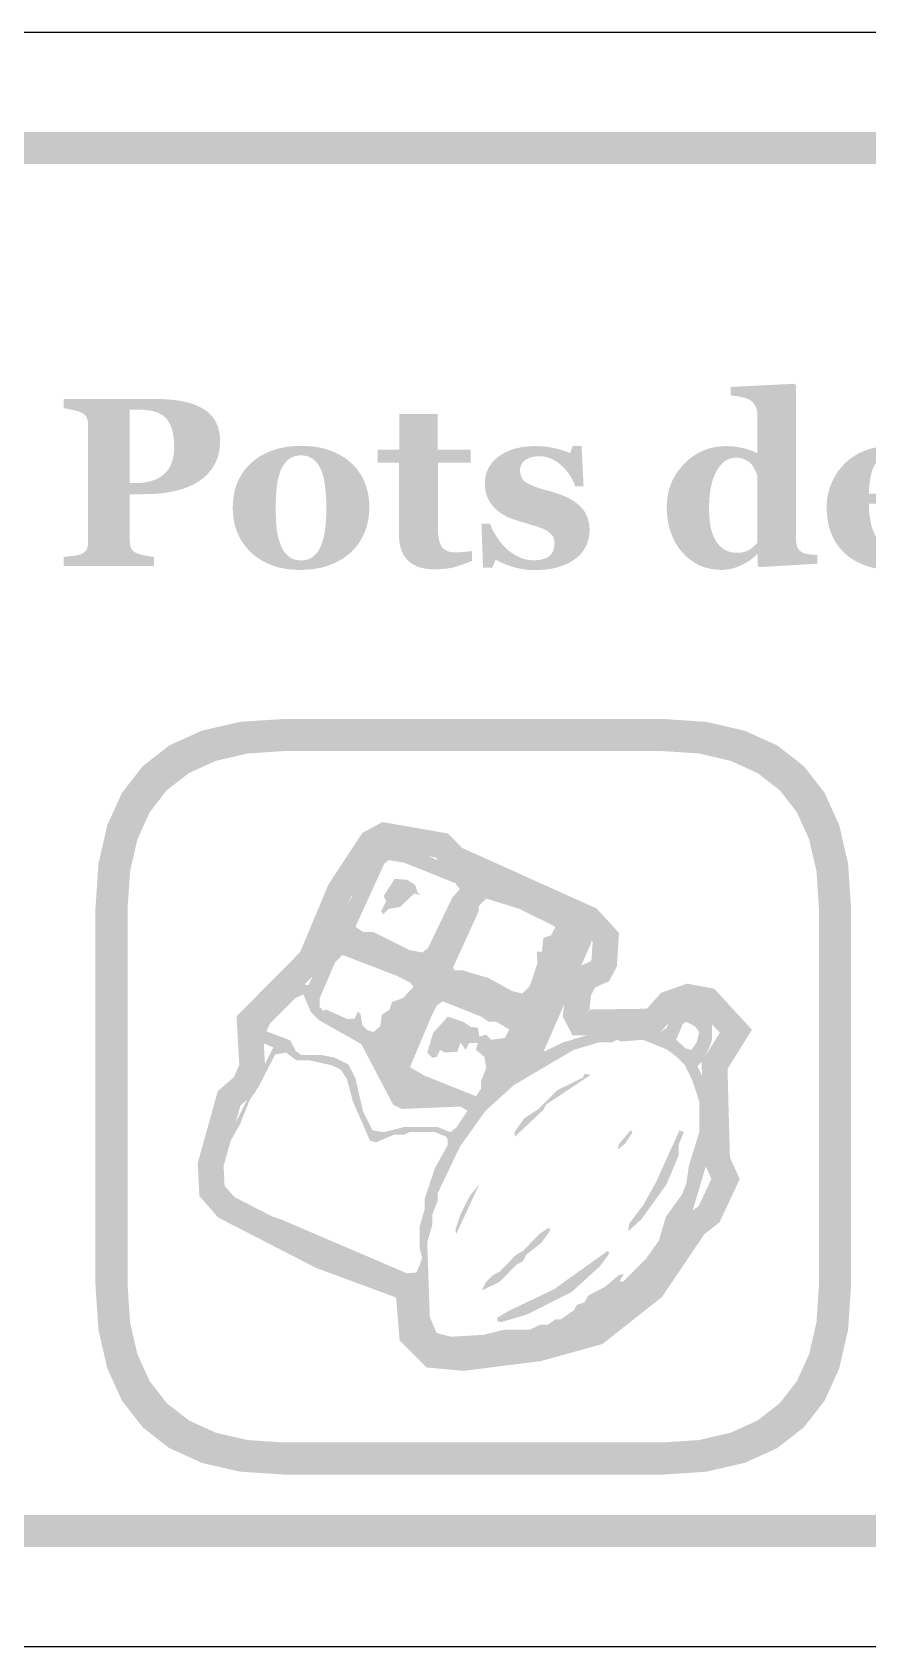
# Model space of a CAD drawing. Header units: millimetres. Extents: x 6 to 297, y 55 to 451.
# Drawn here: x 233.51 to 243.91, y 293.16 to 313.24 of the extents above; entities that cross this region are included whole.
import ezdxf

# ---------------------------------------------------------------- set-up
doc = ezdxf.new("R2010")
doc.units = ezdxf.units.MM
doc.layers.add('CUT', color=1, linetype='Continuous')
doc.layers.add('RASTER', color=7, linetype='Continuous')

msp = doc.modelspace()

# ---------------------------------------------------------------- hatches: boundary and pattern name
at = {"layer": 'RASTER'}
h = msp.add_hatch(color=7, dxfattribs=at)
h.paths.add_polyline_path([(208.2, 309.8), (208.234, 310.316), (208.337, 310.763), (208.509, 311.141), (208.75, 311.45), (209.059, 311.691), (209.438, 311.863), (209.884, 311.966), (210.4, 312), (267.6, 312), (268.116, 311.966), (268.563, 311.863), (268.941, 311.691), (269.25, 311.45), (269.491, 311.141), (269.663, 310.763), (269.766, 310.316), (269.8, 309.8), (269.8, 296.6), (269.766, 296.084), (269.662, 295.638), (269.491, 295.259), (269.25, 294.95), (268.941, 294.709), (268.563, 294.537), (268.116, 294.434), (267.6, 294.4), (210.4, 294.4), (209.884, 294.434), (209.438, 294.537), (209.059, 294.709), (208.75, 294.95), (208.509, 295.259), (208.337, 295.638), (208.234, 296.084), (208.2, 296.6)])
h.paths.add_polyline_path([(208.6, 309.8), (208.6, 296.6), (208.628, 296.178), (208.712, 295.813), (208.853, 295.503), (209.05, 295.25), (209.303, 295.053), (209.613, 294.912), (209.978, 294.828), (210.4, 294.8), (267.6, 294.8), (268.022, 294.828), (268.388, 294.912), (268.697, 295.053), (268.95, 295.25), (269.147, 295.503), (269.287, 295.813), (269.372, 296.178), (269.4, 296.6), (269.4, 309.8), (269.372, 310.222), (269.287, 310.588), (269.147, 310.897), (268.95, 311.15), (268.697, 311.347), (268.388, 311.488), (268.022, 311.572), (267.6, 311.6), (210.4, 311.6), (209.978, 311.572), (209.613, 311.488), (209.303, 311.347), (209.05, 311.15), (208.853, 310.897), (208.712, 310.588), (208.628, 310.222), (208.6, 309.8)], flags=0)
h = msp.add_hatch(color=7, dxfattribs=at)
h.paths.add_polyline_path([(243.282, 306.631), (242.56, 306.588), (242.538, 306.609), (242.538, 306.744), (242.528, 306.746), (242.509, 306.727), (242.489, 306.709), (242.467, 306.691), (242.444, 306.674), (242.419, 306.657), (242.392, 306.641), (242.364, 306.626), (242.334, 306.611), (242.303, 306.597), (242.273, 306.586), (242.242, 306.576), (242.211, 306.568), (242.18, 306.561), (242.149, 306.557), (242.118, 306.554), (242.087, 306.553), (242.015, 306.557), (241.946, 306.567), (241.88, 306.584), (241.817, 306.608), (241.758, 306.639), (241.702, 306.677), (241.649, 306.721), (241.599, 306.773), (241.554, 306.83), (241.515, 306.891), (241.482, 306.956), (241.455, 307.025), (241.434, 307.098), (241.419, 307.175), (241.41, 307.256), (241.407, 307.341), (241.411, 307.417), (241.421, 307.49), (241.438, 307.561), (241.461, 307.628), (241.491, 307.693), (241.528, 307.755), (241.572, 307.815), (241.622, 307.871), (241.677, 307.923), (241.735, 307.968), (241.796, 308.006), (241.859, 308.037), (241.926, 308.062), (241.995, 308.079), (242.067, 308.089), (242.141, 308.093), (242.171, 308.092), (242.201, 308.091), (242.229, 308.089), (242.258, 308.086), (242.286, 308.082), (242.313, 308.077), (242.34, 308.072), (242.367, 308.066), (242.393, 308.059), (242.417, 308.051), (242.44, 308.044), (242.462, 308.036), (242.482, 308.028), (242.501, 308.02), (242.519, 308.011), (242.535, 308.002), (242.535, 308.481), (242.535, 308.494), (242.534, 308.508), (242.532, 308.521), (242.53, 308.533), (242.527, 308.546), (242.523, 308.558), (242.519, 308.571), (242.513, 308.583), (242.508, 308.594), (242.502, 308.605), (242.495, 308.615), (242.488, 308.625), (242.48, 308.634), (242.472, 308.642), (242.464, 308.65), (242.455, 308.657), (242.443, 308.664), (242.431, 308.672), (242.418, 308.678), (242.404, 308.684), (242.389, 308.69), (242.374, 308.695), (242.358, 308.699), (242.341, 308.703), (242.324, 308.706), (242.307, 308.709), (242.29, 308.712), (242.273, 308.715), (242.256, 308.717), (242.239, 308.719), (242.222, 308.721), (242.204, 308.723), (242.204, 308.829), (242.995, 308.868), (243.017, 308.844), (243.017, 306.924), (243.018, 306.91), (243.018, 306.897), (243.02, 306.884), (243.022, 306.872), (243.024, 306.861), (243.028, 306.85), (243.031, 306.84), (243.036, 306.83), (243.041, 306.821), (243.046, 306.812), (243.053, 306.804), (243.06, 306.796), (243.067, 306.789), (243.076, 306.782), (243.085, 306.776), (243.095, 306.77), (243.103, 306.766), (243.112, 306.762), (243.122, 306.759), (243.133, 306.756), (243.145, 306.753), (243.157, 306.751), (243.171, 306.748), (243.185, 306.746), (243.2, 306.745), (243.213, 306.743), (243.227, 306.742), (243.239, 306.741), (243.251, 306.74), (243.262, 306.739), (243.273, 306.738), (243.282, 306.738)])
h.paths.add_polyline_path([(242.535, 306.892), (242.535, 307.719), (242.533, 307.728), (242.53, 307.736), (242.527, 307.745), (242.523, 307.755), (242.519, 307.764), (242.515, 307.774), (242.511, 307.784), (242.507, 307.794), (242.502, 307.804), (242.497, 307.814), (242.491, 307.824), (242.485, 307.834), (242.479, 307.843), (242.472, 307.853), (242.464, 307.862), (242.456, 307.871), (242.449, 307.879), (242.44, 307.886), (242.432, 307.894), (242.422, 307.9), (242.412, 307.907), (242.401, 307.914), (242.39, 307.92), (242.378, 307.926), (242.365, 307.931), (242.353, 307.936), (242.339, 307.94), (242.326, 307.943), (242.312, 307.946), (242.297, 307.948), (242.283, 307.949), (242.267, 307.949), (242.232, 307.947), (242.197, 307.939), (242.165, 307.926), (242.134, 307.908), (242.105, 307.884), (242.077, 307.856), (242.051, 307.822), (242.027, 307.784), (242.005, 307.74), (241.986, 307.692), (241.97, 307.64), (241.957, 307.584), (241.947, 307.523), (241.939, 307.459), (241.935, 307.39), (241.933, 307.316), (241.934, 307.287), (241.934, 307.258), (241.936, 307.231), (241.938, 307.204), (241.94, 307.177), (241.943, 307.152), (241.946, 307.127), (241.95, 307.103), (241.955, 307.08), (241.96, 307.057), (241.966, 307.035), (241.973, 307.013), (241.981, 306.992), (241.99, 306.971), (241.999, 306.951), (242.01, 306.931), (242.021, 306.912), (242.032, 306.894), (242.045, 306.878), (242.058, 306.862), (242.072, 306.847), (242.087, 306.834), (242.102, 306.821), (242.119, 306.809), (242.136, 306.799), (242.154, 306.79), (242.172, 306.783), (242.192, 306.777), (242.213, 306.772), (242.234, 306.768), (242.256, 306.766), (242.279, 306.766), (242.301, 306.766), (242.322, 306.768), (242.342, 306.77), (242.361, 306.774), (242.379, 306.779), (242.396, 306.785), (242.412, 306.792), (242.427, 306.8), (242.442, 306.809), (242.456, 306.819), (242.47, 306.829), (242.483, 306.84), (242.497, 306.852), (242.51, 306.864), (242.523, 306.878), (242.535, 306.892)], flags=0)
h = msp.add_hatch(color=7, dxfattribs=at)
h.paths.add_polyline_path([(235.85, 308.159), (235.849, 308.115), (235.845, 308.074), (235.84, 308.034), (235.832, 307.995), (235.822, 307.958), (235.809, 307.923), (235.794, 307.889), (235.777, 307.856), (235.758, 307.825), (235.738, 307.796), (235.715, 307.768), (235.691, 307.741), (235.665, 307.716), (235.638, 307.693), (235.608, 307.671), (235.577, 307.65), (235.544, 307.63), (235.509, 307.612), (235.473, 307.595), (235.436, 307.58), (235.398, 307.565), (235.359, 307.553), (235.318, 307.542), (235.276, 307.532), (235.233, 307.523), (235.189, 307.516), (235.144, 307.509), (235.097, 307.504), (235.049, 307.5), (234.999, 307.497), (234.948, 307.496), (234.896, 307.495), (234.726, 307.495), (234.726, 306.911), (234.727, 306.898), (234.728, 306.885), (234.729, 306.873), (234.731, 306.861), (234.734, 306.85), (234.737, 306.839), (234.741, 306.829), (234.746, 306.819), (234.752, 306.81), (234.758, 306.801), (234.766, 306.792), (234.775, 306.784), (234.785, 306.776), (234.796, 306.769), (234.808, 306.763), (234.822, 306.757), (234.829, 306.754), (234.838, 306.751), (234.849, 306.748), (234.86, 306.745), (234.872, 306.742), (234.886, 306.738), (234.901, 306.735), (234.917, 306.732), (234.933, 306.729), (234.948, 306.726), (234.963, 306.723), (234.978, 306.721), (234.991, 306.719), (235.004, 306.717), (235.016, 306.715), (235.028, 306.714), (235.028, 306.6), (233.902, 306.6), (233.902, 306.714), (233.913, 306.715), (233.925, 306.717), (233.937, 306.718), (233.951, 306.72), (233.966, 306.721), (233.981, 306.723), (233.997, 306.725), (234.014, 306.727), (234.031, 306.729), (234.047, 306.731), (234.061, 306.733), (234.074, 306.736), (234.086, 306.738), (234.096, 306.741), (234.105, 306.744), (234.113, 306.746), (234.126, 306.753), (234.139, 306.759), (234.15, 306.766), (234.16, 306.772), (234.169, 306.78), (234.176, 306.787), (234.183, 306.795), (234.188, 306.804), (234.192, 306.812), (234.196, 306.822), (234.199, 306.833), (234.202, 306.844), (234.204, 306.856), (234.205, 306.869), (234.206, 306.883), (234.206, 306.897), (234.206, 308.364), (234.206, 308.376), (234.205, 308.388), (234.204, 308.4), (234.202, 308.411), (234.199, 308.422), (234.196, 308.433), (234.193, 308.443), (234.189, 308.452), (234.184, 308.461), (234.177, 308.47), (234.17, 308.479), (234.161, 308.487), (234.151, 308.494), (234.139, 308.501), (234.127, 308.508), (234.113, 308.515), (234.102, 308.519), (234.09, 308.523), (234.078, 308.527), (234.065, 308.531), (234.051, 308.535), (234.036, 308.539), (234.02, 308.543), (234.003, 308.546), (233.987, 308.549), (233.972, 308.552), (233.957, 308.555), (233.944, 308.558), (233.932, 308.56), (233.921, 308.562), (233.911, 308.563), (233.902, 308.564), (233.902, 308.679), (235.049, 308.679), (235.146, 308.677), (235.237, 308.671), (235.322, 308.661), (235.401, 308.647), (235.473, 308.629), (235.538, 308.607), (235.598, 308.58), (235.651, 308.55), (235.697, 308.516), (235.738, 308.478), (235.772, 308.435), (235.8, 308.388), (235.822, 308.337), (235.837, 308.282), (235.847, 308.222), (235.85, 308.159)])
h.paths.add_polyline_path([(235.279, 308.084), (235.277, 308.141), (235.273, 308.194), (235.265, 308.243), (235.255, 308.288), (235.242, 308.33), (235.225, 308.367), (235.206, 308.402), (235.184, 308.432), (235.158, 308.458), (235.128, 308.481), (235.093, 308.501), (235.053, 308.517), (235.008, 308.529), (234.96, 308.538), (234.906, 308.544), (234.848, 308.545), (234.726, 308.545), (234.726, 307.633), (234.788, 307.633), (234.846, 307.634), (234.901, 307.64), (234.952, 307.648), (234.999, 307.66), (235.043, 307.676), (235.084, 307.695), (235.12, 307.717), (235.153, 307.743), (235.183, 307.773), (235.208, 307.806), (235.23, 307.843), (235.247, 307.884), (235.261, 307.928), (235.271, 307.976), (235.277, 308.028), (235.279, 308.084)], flags=0)
for points in [[(238.986, 306.667), (238.962, 306.657), (238.938, 306.647), (238.914, 306.638), (238.889, 306.628), (238.864, 306.619), (238.838, 306.61), (238.812, 306.602), (238.785, 306.593), (238.758, 306.586), (238.729, 306.579), (238.699, 306.573), (238.667, 306.569), (238.633, 306.565), (238.599, 306.563), (238.562, 306.561), (238.525, 306.56), (238.469, 306.562), (238.418, 306.567), (238.37, 306.576), (238.326, 306.588), (238.285, 306.604), (238.248, 306.623), (238.215, 306.646), (238.186, 306.672), (238.16, 306.701), (238.137, 306.733), (238.118, 306.769), (238.103, 306.807), (238.091, 306.848), (238.082, 306.892), (238.077, 306.94), (238.075, 306.99), (238.075, 307.889), (237.811, 307.889), (237.811, 308.047), (238.081, 308.047), (238.081, 308.491), (238.557, 308.491), (238.557, 308.047), (238.967, 308.047), (238.967, 307.889), (238.56, 307.889), (238.56, 307.086), (238.561, 307.045), (238.563, 307.007), (238.567, 306.972), (238.572, 306.94), (238.578, 306.911), (238.587, 306.885), (238.596, 306.863), (238.607, 306.843), (238.621, 306.826), (238.636, 306.812), (238.654, 306.799), (238.674, 306.789), (238.696, 306.781), (238.721, 306.776), (238.748, 306.773), (238.778, 306.771), (238.788, 306.771), (238.8, 306.772), (238.812, 306.772), (238.825, 306.773), (238.84, 306.774), (238.855, 306.775), (238.871, 306.776), (238.888, 306.777), (238.905, 306.779), (238.92, 306.78), (238.935, 306.782), (238.948, 306.783), (238.959, 306.785), (238.97, 306.787), (238.978, 306.789), (238.986, 306.79)], [(239.767, 306.55), (239.731, 306.551), (239.696, 306.553), (239.661, 306.556), (239.626, 306.561), (239.592, 306.567), (239.557, 306.574), (239.523, 306.582), (239.489, 306.592), (239.456, 306.602), (239.425, 306.613), (239.396, 306.624), (239.369, 306.635), (239.344, 306.646), (239.32, 306.657), (239.299, 306.669), (239.279, 306.681), (239.235, 306.581), (239.121, 306.581), (239.102, 307.127), (239.209, 307.127), (239.215, 307.111), (239.222, 307.093), (239.229, 307.076), (239.238, 307.057), (239.248, 307.038), (239.258, 307.019), (239.27, 306.999), (239.282, 306.979), (239.295, 306.958), (239.309, 306.938), (239.322, 306.919), (239.337, 306.9), (239.352, 306.882), (239.367, 306.864), (239.383, 306.847), (239.399, 306.83), (239.417, 306.814), (239.435, 306.798), (239.454, 306.783), (239.473, 306.769), (239.493, 306.756), (239.514, 306.743), (239.535, 306.73), (239.557, 306.719), (239.579, 306.708), (239.602, 306.699), (239.625, 306.691), (239.648, 306.685), (239.672, 306.68), (239.697, 306.676), (239.721, 306.674), (239.746, 306.673), (239.779, 306.674), (239.809, 306.676), (239.837, 306.681), (239.863, 306.686), (239.886, 306.694), (239.908, 306.702), (239.927, 306.713), (239.945, 306.725), (239.96, 306.739), (239.973, 306.755), (239.985, 306.772), (239.994, 306.791), (240.001, 306.812), (240.006, 306.835), (240.009, 306.859), (240.01, 306.886), (240.01, 306.9), (240.008, 306.914), (240.006, 306.927), (240.003, 306.939), (239.999, 306.951), (239.994, 306.962), (239.988, 306.972), (239.981, 306.982), (239.973, 306.992), (239.965, 307.001), (239.956, 307.009), (239.946, 307.018), (239.936, 307.026), (239.924, 307.034), (239.913, 307.041), (239.9, 307.048), (239.886, 307.055), (239.871, 307.062), (239.856, 307.069), (239.84, 307.075), (239.824, 307.081), (239.808, 307.087), (239.792, 307.093), (239.775, 307.098), (239.757, 307.103), (239.739, 307.109), (239.719, 307.115), (239.699, 307.121), (239.677, 307.127), (239.655, 307.134), (239.632, 307.141), (239.607, 307.148), (239.583, 307.155), (239.559, 307.163), (239.536, 307.17), (239.515, 307.177), (239.494, 307.185), (239.474, 307.192), (239.455, 307.2), (239.437, 307.207), (239.419, 307.215), (239.401, 307.224), (239.383, 307.235), (239.364, 307.246), (239.346, 307.258), (239.327, 307.272), (239.308, 307.286), (239.289, 307.302), (239.273, 307.316), (239.258, 307.332), (239.244, 307.348), (239.23, 307.365), (239.217, 307.382), (239.205, 307.401), (239.194, 307.42), (239.184, 307.439), (239.175, 307.46), (239.167, 307.482), (239.16, 307.504), (239.154, 307.528), (239.15, 307.552), (239.147, 307.578), (239.145, 307.604), (239.144, 307.631), (239.147, 307.682), (239.155, 307.73), (239.169, 307.775), (239.188, 307.818), (239.212, 307.859), (239.242, 307.897), (239.277, 307.932), (239.318, 307.965), (239.363, 307.995), (239.411, 308.021), (239.463, 308.043), (239.518, 308.061), (239.577, 308.075), (239.639, 308.085), (239.704, 308.091), (239.773, 308.093), (239.806, 308.092), (239.838, 308.091), (239.87, 308.089), (239.901, 308.086), (239.931, 308.082), (239.961, 308.077), (239.99, 308.072), (240.018, 308.066), (240.046, 308.059), (240.072, 308.052), (240.097, 308.045), (240.121, 308.037), (240.144, 308.03), (240.166, 308.022), (240.187, 308.014), (240.206, 308.006), (240.237, 308.093), (240.348, 308.093), (240.372, 307.593), (240.268, 307.593), (240.254, 307.631), (240.238, 307.667), (240.219, 307.702), (240.198, 307.735), (240.175, 307.767), (240.15, 307.798), (240.122, 307.828), (240.092, 307.856), (240.061, 307.882), (240.029, 307.904), (239.996, 307.923), (239.963, 307.939), (239.929, 307.951), (239.895, 307.96), (239.86, 307.965), (239.824, 307.967), (239.797, 307.966), (239.771, 307.964), (239.746, 307.96), (239.723, 307.955), (239.702, 307.948), (239.682, 307.94), (239.664, 307.931), (239.647, 307.92), (239.632, 307.908), (239.619, 307.894), (239.607, 307.88), (239.598, 307.864), (239.591, 307.847), (239.586, 307.829), (239.583, 307.81), (239.582, 307.789), (239.584, 307.763), (239.588, 307.738), (239.596, 307.715), (239.606, 307.694), (239.619, 307.674), (239.635, 307.657), (239.655, 307.642), (239.677, 307.628), (239.702, 307.616), (239.729, 307.604), (239.758, 307.592), (239.79, 307.58), (239.824, 307.568), (239.861, 307.557), (239.9, 307.546), (239.941, 307.535), (240.005, 307.517), (240.063, 307.498), (240.118, 307.477), (240.168, 307.455), (240.214, 307.431), (240.255, 307.406), (240.292, 307.379), (240.325, 307.351), (240.353, 307.321), (240.378, 307.289), (240.399, 307.254), (240.416, 307.218), (240.429, 307.18), (240.439, 307.14), (240.445, 307.098), (240.447, 307.054), (240.444, 306.996), (240.435, 306.941), (240.42, 306.889), (240.399, 306.841), (240.373, 306.796), (240.341, 306.755), (240.302, 306.717), (240.258, 306.682), (240.209, 306.651), (240.157, 306.624), (240.101, 306.602), (240.041, 306.583), (239.978, 306.569), (239.911, 306.558), (239.841, 306.552), (239.767, 306.55)]]:
    msp.add_hatch(color=7, dxfattribs=at).paths.add_polyline_path(points)
h = msp.add_hatch(color=7, dxfattribs=at)
h.paths.add_polyline_path([(237.485, 307.88), (237.511, 307.854), (237.536, 307.827), (237.559, 307.799), (237.58, 307.769), (237.6, 307.738), (237.618, 307.706), (237.635, 307.673), (237.65, 307.639), (237.664, 307.603), (237.675, 307.567), (237.685, 307.53), (237.693, 307.492), (237.699, 307.454), (237.704, 307.414), (237.706, 307.375), (237.707, 307.334), (237.706, 307.294), (237.704, 307.254), (237.699, 307.215), (237.693, 307.176), (237.685, 307.138), (237.676, 307.1), (237.664, 307.063), (237.651, 307.027), (237.636, 306.992), (237.619, 306.957), (237.601, 306.925), (237.581, 306.893), (237.56, 306.863), (237.537, 306.834), (237.512, 306.806), (237.486, 306.78), (237.456, 306.754), (237.425, 306.728), (237.393, 306.705), (237.359, 306.683), (237.324, 306.663), (237.287, 306.644), (237.249, 306.627), (237.21, 306.612), (237.169, 306.598), (237.127, 306.586), (237.083, 306.576), (237.038, 306.568), (236.991, 306.561), (236.943, 306.557), (236.894, 306.554), (236.843, 306.553), (236.799, 306.554), (236.755, 306.556), (236.713, 306.56), (236.671, 306.566), (236.631, 306.573), (236.591, 306.582), (236.552, 306.592), (236.514, 306.604), (236.477, 306.618), (236.441, 306.633), (236.406, 306.65), (236.373, 306.668), (236.34, 306.689), (236.308, 306.71), (236.278, 306.733), (236.248, 306.758), (236.221, 306.783), (236.196, 306.81), (236.171, 306.838), (236.149, 306.868), (236.127, 306.899), (236.108, 306.931), (236.089, 306.965), (236.073, 307.001), (236.057, 307.037), (236.044, 307.075), (236.033, 307.114), (236.024, 307.154), (236.017, 307.194), (236.012, 307.236), (236.009, 307.279), (236.008, 307.324), (236.009, 307.367), (236.012, 307.409), (236.016, 307.45), (236.022, 307.49), (236.03, 307.528), (236.04, 307.565), (236.051, 307.602), (236.064, 307.636), (236.079, 307.67), (236.096, 307.703), (236.115, 307.735), (236.135, 307.766), (236.157, 307.796), (236.181, 307.825), (236.206, 307.853), (236.234, 307.88), (236.262, 307.905), (236.291, 307.929), (236.322, 307.951), (236.355, 307.971), (236.389, 307.99), (236.425, 308.008), (236.462, 308.024), (236.501, 308.039), (236.541, 308.052), (236.583, 308.064), (236.625, 308.074), (236.669, 308.082), (236.714, 308.088), (236.76, 308.092), (236.808, 308.095), (236.856, 308.096), (236.907, 308.095), (236.956, 308.092), (237.003, 308.088), (237.049, 308.082), (237.093, 308.074), (237.136, 308.064), (237.178, 308.052), (237.217, 308.039), (237.256, 308.024), (237.292, 308.008), (237.328, 307.99), (237.362, 307.971), (237.395, 307.951), (237.426, 307.929), (237.456, 307.905), (237.485, 307.88)])
h.paths.add_polyline_path([(237.11, 306.865), (237.117, 306.886), (237.125, 306.908), (237.131, 306.932), (237.138, 306.956), (237.143, 306.981), (237.148, 307.008), (237.153, 307.036), (237.157, 307.064), (237.161, 307.094), (237.164, 307.125), (237.167, 307.158), (237.169, 307.191), (237.17, 307.226), (237.172, 307.262), (237.172, 307.299), (237.173, 307.337), (237.172, 307.363), (237.172, 307.39), (237.171, 307.418), (237.169, 307.447), (237.167, 307.476), (237.164, 307.507), (237.161, 307.539), (237.158, 307.571), (237.154, 307.603), (237.15, 307.634), (237.145, 307.662), (237.14, 307.689), (237.134, 307.714), (237.128, 307.738), (237.121, 307.759), (237.114, 307.779), (237.105, 307.802), (237.095, 307.823), (237.084, 307.843), (237.072, 307.862), (237.059, 307.879), (237.046, 307.895), (237.032, 307.91), (237.017, 307.924), (237.001, 307.937), (236.983, 307.947), (236.965, 307.956), (236.946, 307.964), (236.926, 307.97), (236.905, 307.974), (236.882, 307.976), (236.859, 307.977), (236.834, 307.976), (236.81, 307.973), (236.787, 307.969), (236.766, 307.963), (236.745, 307.955), (236.727, 307.945), (236.709, 307.933), (236.693, 307.92), (236.678, 307.905), (236.664, 307.889), (236.65, 307.872), (236.638, 307.854), (236.626, 307.835), (236.616, 307.815), (236.606, 307.794), (236.597, 307.772), (236.59, 307.751), (236.583, 307.728), (236.577, 307.705), (236.571, 307.681), (236.566, 307.656), (236.561, 307.631), (236.558, 307.604), (236.554, 307.576), (236.552, 307.548), (236.549, 307.52), (236.547, 307.491), (236.546, 307.462), (236.544, 307.433), (236.543, 307.403), (236.543, 307.373), (236.543, 307.343), (236.543, 307.304), (236.543, 307.266), (236.544, 307.231), (236.545, 307.197), (236.547, 307.165), (236.548, 307.134), (236.551, 307.105), (236.553, 307.078), (236.556, 307.052), (236.56, 307.026), (236.565, 307), (236.571, 306.973), (236.577, 306.947), (236.585, 306.921), (236.593, 306.894), (236.603, 306.868), (236.612, 306.846), (236.621, 306.825), (236.632, 306.805), (236.644, 306.787), (236.656, 306.769), (236.67, 306.753), (236.684, 306.738), (236.699, 306.725), (236.716, 306.712), (236.733, 306.701), (236.751, 306.692), (236.771, 306.685), (236.791, 306.679), (236.813, 306.675), (236.835, 306.673), (236.859, 306.672), (236.881, 306.673), (236.902, 306.675), (236.922, 306.679), (236.941, 306.684), (236.959, 306.691), (236.977, 306.699), (236.994, 306.709), (237.01, 306.721), (237.025, 306.734), (237.04, 306.748), (237.054, 306.764), (237.066, 306.781), (237.078, 306.8), (237.09, 306.82), (237.1, 306.842), (237.11, 306.865)], flags=0)
h = msp.add_hatch(color=7, dxfattribs=at)
h.paths.add_polyline_path([(244.952, 306.95), (244.939, 306.929), (244.925, 306.909), (244.911, 306.889), (244.896, 306.869), (244.88, 306.849), (244.864, 306.83), (244.846, 306.811), (244.829, 306.793), (244.81, 306.774), (244.791, 306.757), (244.771, 306.74), (244.751, 306.724), (244.73, 306.708), (244.709, 306.694), (244.687, 306.679), (244.664, 306.666), (244.639, 306.652), (244.615, 306.64), (244.59, 306.628), (244.565, 306.617), (244.54, 306.607), (244.515, 306.598), (244.49, 306.589), (244.465, 306.582), (244.44, 306.575), (244.413, 306.569), (244.386, 306.564), (244.357, 306.56), (244.328, 306.557), (244.298, 306.555), (244.267, 306.554), (244.235, 306.553), (244.181, 306.554), (244.13, 306.557), (244.08, 306.562), (244.033, 306.569), (243.987, 306.577), (243.943, 306.588), (243.901, 306.6), (243.86, 306.615), (243.822, 306.631), (243.785, 306.648), (243.75, 306.667), (243.717, 306.687), (243.685, 306.708), (243.655, 306.731), (243.627, 306.755), (243.6, 306.78), (243.576, 306.807), (243.552, 306.835), (243.531, 306.863), (243.511, 306.894), (243.492, 306.925), (243.476, 306.957), (243.461, 306.991), (243.447, 307.026), (243.435, 307.061), (243.425, 307.098), (243.416, 307.135), (243.409, 307.173), (243.404, 307.212), (243.4, 307.251), (243.398, 307.291), (243.397, 307.332), (243.398, 307.37), (243.4, 307.406), (243.404, 307.443), (243.41, 307.479), (243.418, 307.514), (243.428, 307.55), (243.439, 307.584), (243.452, 307.619), (243.466, 307.653), (243.482, 307.685), (243.499, 307.717), (243.518, 307.748), (243.538, 307.778), (243.56, 307.807), (243.583, 307.835), (243.608, 307.863), (243.633, 307.888), (243.661, 307.912), (243.69, 307.935), (243.72, 307.957), (243.752, 307.977), (243.786, 307.996), (243.822, 308.014), (243.859, 308.031), (243.897, 308.046), (243.937, 308.059), (243.978, 308.07), (244.019, 308.079), (244.062, 308.087), (244.106, 308.092), (244.152, 308.095), (244.198, 308.096), (244.248, 308.095), (244.296, 308.092), (244.342, 308.089), (244.385, 308.083), (244.426, 308.076), (244.464, 308.068), (244.501, 308.057), (244.535, 308.046), (244.567, 308.033), (244.598, 308.019), (244.627, 308.003), (244.655, 307.986), (244.682, 307.969), (244.707, 307.95), (244.731, 307.929), (244.753, 307.908), (244.773, 307.887), (244.792, 307.864), (244.809, 307.841), (244.825, 307.817), (244.84, 307.792), (244.853, 307.766), (244.865, 307.739), (244.875, 307.711), (244.884, 307.683), (244.891, 307.654), (244.898, 307.624), (244.903, 307.595), (244.907, 307.565), (244.91, 307.535), (244.912, 307.504), (244.913, 307.473), (244.913, 307.378), (243.923, 307.378), (243.924, 307.305), (243.93, 307.237), (243.939, 307.173), (243.952, 307.113), (243.968, 307.059), (243.988, 307.008), (244.011, 306.962), (244.038, 306.921), (244.069, 306.884), (244.105, 306.852), (244.144, 306.825), (244.188, 306.803), (244.236, 306.786), (244.289, 306.774), (244.345, 306.767), (244.406, 306.764), (244.44, 306.765), (244.473, 306.769), (244.505, 306.775), (244.537, 306.783), (244.567, 306.794), (244.597, 306.806), (244.626, 306.822), (244.654, 306.84), (244.681, 306.859), (244.706, 306.88), (244.731, 306.902), (244.755, 306.925), (244.778, 306.95), (244.8, 306.975), (244.821, 307.002), (244.841, 307.031)])
h.paths.add_polyline_path([(244.393, 307.507), (244.393, 307.529), (244.392, 307.551), (244.392, 307.573), (244.391, 307.596), (244.389, 307.618), (244.388, 307.641), (244.386, 307.664), (244.384, 307.687), (244.382, 307.709), (244.379, 307.731), (244.376, 307.751), (244.372, 307.771), (244.368, 307.789), (244.363, 307.806), (244.359, 307.823), (244.353, 307.838), (244.347, 307.854), (244.34, 307.87), (244.332, 307.885), (244.324, 307.898), (244.315, 307.911), (244.306, 307.922), (244.296, 307.932), (244.285, 307.942), (244.274, 307.95), (244.262, 307.957), (244.25, 307.963), (244.236, 307.968), (244.222, 307.972), (244.208, 307.975), (244.192, 307.976), (244.176, 307.977), (244.149, 307.975), (244.122, 307.97), (244.098, 307.961), (244.075, 307.948), (244.053, 307.932), (244.032, 307.913), (244.013, 307.889), (243.996, 307.863), (243.98, 307.832), (243.966, 307.797), (243.954, 307.758), (243.944, 307.715), (243.936, 307.668), (243.929, 307.616), (243.925, 307.561), (243.923, 307.501)], flags=0)
h = msp.add_hatch(color=7, dxfattribs=at)
h.paths.add_polyline_path([(234.3, 302.35), (234.337, 302.901), (234.447, 303.378), (234.63, 303.782), (234.888, 304.112), (235.218, 304.37), (235.622, 304.553), (236.099, 304.663), (236.65, 304.7), (241.35, 304.7), (241.901, 304.663), (242.378, 304.553), (242.782, 304.37), (243.112, 304.113), (243.37, 303.782), (243.553, 303.378), (243.663, 302.901), (243.7, 302.35), (243.7, 297.65), (243.663, 297.099), (243.553, 296.622), (243.37, 296.218), (243.112, 295.887), (242.782, 295.63), (242.378, 295.447), (241.901, 295.337), (241.35, 295.3), (236.65, 295.3), (236.099, 295.337), (235.622, 295.447), (235.218, 295.63), (234.888, 295.888), (234.63, 296.218), (234.447, 296.622), (234.337, 297.099), (234.3, 297.65)])
h.paths.add_polyline_path([(234.7, 302.35), (234.7, 297.65), (234.73, 297.193), (234.822, 296.797), (234.974, 296.462), (235.188, 296.188), (235.462, 295.974), (235.797, 295.822), (236.193, 295.73), (236.65, 295.7), (241.35, 295.7), (241.807, 295.73), (242.203, 295.822), (242.538, 295.974), (242.813, 296.188), (243.026, 296.462), (243.178, 296.797), (243.27, 297.193), (243.3, 297.65), (243.3, 302.35), (243.27, 302.807), (243.178, 303.203), (243.026, 303.538), (242.813, 303.813), (242.538, 304.026), (242.203, 304.178), (241.807, 304.27), (241.35, 304.3), (236.65, 304.3), (236.193, 304.27), (235.797, 304.178), (235.462, 304.026), (235.187, 303.813), (234.974, 303.538), (234.822, 303.203), (234.73, 302.807), (234.7, 302.35)], flags=0)
h = msp.add_hatch(color=7, dxfattribs=at)
h.paths.add_polyline_path([(237.87, 303.417), (238.688, 303.274), (238.86, 303.096), (240.534, 302.342), (240.813, 302.038), (240.787, 301.623), (240.692, 301.439), (240.515, 301.358), (240.466, 301.267), (240.443, 301.059), (240.43, 301.085), (241.16, 301.095), (241.335, 301.293), (241.66, 301.407), (241.998, 301.345), (242.467, 300.833), (242.163, 300.346), (242.193, 299.246), (242.315, 298.975), (242.064, 298.44), (241.875, 298.291), (241.348, 297.51), (240.608, 296.925), (239.841, 296.712), (238.877, 296.591), (238.422, 296.633), (238.084, 296.97), (238.041, 297.489), (238.029, 297.507), (237.044, 297.872), (235.828, 298.497), (235.592, 298.766), (235.572, 299.176), (235.822, 300.071), (236.02, 300.242), (236.089, 300.395), (236.055, 301.001), (236.846, 301.799), (237.197, 302.639), (237.62, 303.282)])
h.paths.add_polyline_path([(237.924, 303.083), (237.843, 303.039), (237.481, 302.488), (237.117, 301.618), (236.382, 300.877), (236.412, 300.335), (236.283, 300.046), (236.104, 299.892), (235.894, 299.14), (235.906, 298.893), (236.028, 298.753), (237.174, 298.165), (238.238, 297.771), (238.353, 297.597), (238.394, 297.114), (238.567, 296.941), (238.871, 296.912), (239.778, 297.027), (240.46, 297.216), (241.111, 297.73), (241.638, 298.512), (241.806, 298.644), (241.963, 298.978), (241.875, 299.173), (241.841, 300.434), (242.067, 300.796), (241.834, 301.05), (241.686, 301.077), (241.52, 301.019), (241.306, 300.777), (240.236, 300.762), (240.114, 300.998), (240.155, 301.364), (240.284, 301.605), (240.459, 301.684), (240.472, 301.71), (240.485, 301.922), (240.342, 302.077), (238.672, 302.829), (238.53, 302.977), (237.924, 303.083)], flags=0)
h = msp.add_hatch(color=7, dxfattribs=at)
h.paths.add_polyline_path([(237.894, 303.157), (238.012, 303.167), (238.332, 303.039), (240.055, 302.305), (240.384, 302.123), (240.47, 301.922), (239.873, 300.559), (240.119, 300.677), (240.661, 300.837), (241.076, 300.869), (241.332, 300.805), (241.405, 300.859), (241.482, 301.038), (241.555, 301.092), (241.747, 301.092), (241.916, 301.006), (241.97, 300.901), (241.97, 300.709), (241.938, 300.614), (241.852, 300.444), (241.788, 300.381), (241.938, 300.071), (241.97, 299.911), (241.97, 299.56), (241.938, 299.496), (241.906, 299.177), (241.715, 298.539), (241.565, 298.242), (241.246, 297.795), (240.894, 297.444), (240.607, 297.253), (240.247, 297.071), (239.927, 296.975), (239.608, 296.943), (239.544, 296.911), (239.353, 296.911), (239.034, 296.847), (238.587, 296.847), (238.418, 296.933), (238.3, 297.135), (238.3, 297.645), (238.277, 297.687), (237.374, 298.06), (236.458, 298.485), (236.512, 298.507), (236.608, 298.475), (238.172, 297.805), (238.29, 297.814), (238.332, 297.901), (238.363, 297.996), (238.332, 298.124), (238.332, 298.379), (238.395, 298.603), (238.395, 298.73), (238.523, 299.113), (238.683, 299.401), (238.683, 299.464), (238.66, 299.506), (238.523, 299.56), (238.204, 299.56), (238.14, 299.528), (238.012, 299.528), (237.789, 299.433), (237.715, 299.455), (237.502, 299.943), (237.428, 300.221), (237.352, 300.336), (237.246, 300.39), (236.959, 300.454), (236.799, 300.454), (236.672, 300.55), (236.535, 300.527), (236.33, 300.125), (236.215, 299.953), (236.097, 299.656), (235.97, 299.433), (235.906, 299.273), (235.906, 299.177), (235.842, 299.05), (235.842, 298.954), (235.896, 298.848), (235.992, 298.753), (236.439, 298.517), (236.321, 298.539), (235.96, 298.721), (235.864, 298.817), (235.81, 298.922), (235.81, 299.113), (235.906, 299.401), (236.512, 300.614), (236.311, 300.7), (236.289, 300.869), (236.426, 301.051), (236.49, 301.083), (236.694, 301.293), (236.873, 301.402), (236.949, 301.389), (237.747, 303.017), (237.811, 303.113)])
h.paths.add_polyline_path([(237.948, 302.944), (237.894, 302.902), (237.534, 302.114), (237.629, 302.05), (237.757, 302.05), (238.204, 301.826), (238.363, 301.794), (238.437, 301.849), (238.737, 302.474), (238.833, 302.583), (238.778, 302.656), (238.14, 302.912)], flags=0)
h.paths.add_polyline_path([(238.022, 302.711), (238.181, 302.698), (238.277, 302.634), (238.309, 302.538), (238.354, 302.506), (238.268, 302.529), (238.086, 302.359), (237.948, 302.337), (237.885, 302.273), (237.853, 302.305), (237.917, 302.433), (237.885, 302.497)], flags=0)
h.paths.add_polyline_path([(239.161, 302.465), (239.066, 302.369), (239.066, 302.305), (238.746, 301.603), (238.778, 301.571), (238.874, 301.571), (239.193, 301.475), (239.481, 301.316), (239.608, 301.284), (239.704, 301.38), (239.8, 301.667), (239.79, 301.804), (239.854, 301.804), (239.873, 301.976), (239.969, 302.008), (240.023, 302.114), (239.576, 302.337)], flags=0)
h.paths.add_polyline_path([(237.374, 301.763), (237.278, 301.667), (237.087, 301.22), (237.087, 301.124), (237.128, 301.07), (237.173, 301.083), (237.438, 300.965), (237.524, 300.974), (237.565, 301.06), (237.597, 301.028), (237.62, 300.891), (237.684, 300.827), (237.757, 300.805), (237.843, 300.878), (237.862, 301.019), (237.958, 301.083), (237.99, 301.178), (238.13, 301.23), (238.258, 301.37), (238.213, 301.421), (238.044, 301.507)], flags=0)
h.paths.add_polyline_path([(236.886, 301.274), (236.79, 301.23), (236.471, 300.91), (236.426, 300.815), (236.726, 300.7), (236.79, 300.572), (236.863, 300.518), (237.119, 300.518), (237.278, 300.486), (237.447, 300.4), (237.534, 300.231), (237.629, 299.816), (237.747, 299.583), (237.885, 299.56), (238.14, 299.624), (238.555, 299.624), (238.715, 299.56), (238.788, 299.615), (238.928, 299.825), (238.842, 299.879), (238.108, 299.848), (238.003, 299.902), (237.607, 300.655), (237.077, 300.955), (236.981, 301.051)], flags=0)
h.paths.add_polyline_path([(238.619, 301.188), (238.545, 301.134), (238.491, 301.028), (238.213, 300.368), (238.395, 300.262), (239.034, 300.007), (239.098, 300.103), (239.098, 300.199), (239.161, 300.358), (239.139, 300.495), (239.034, 300.582), (239.056, 300.668), (238.948, 300.668), (238.906, 300.582), (238.842, 300.677), (238.801, 300.559), (238.651, 300.55), (238.587, 300.582), (238.545, 300.495), (238.491, 300.486), (238.427, 300.55), (238.501, 300.795), (238.683, 300.997), (238.874, 300.933), (238.97, 300.869), (239.056, 300.859), (239.075, 300.751), (239.161, 300.773), (239.225, 300.709), (239.394, 300.732), (239.449, 300.837), (239.289, 300.933), (239.193, 300.933), (239.098, 300.997)], flags=0)
h.paths.add_polyline_path([(241.651, 300.933), (241.609, 300.91), (241.523, 300.709), (241.641, 300.604), (241.715, 300.582), (241.779, 300.677), (241.811, 300.805), (241.756, 300.878)], flags=0)
h.paths.add_polyline_path([(240.789, 300.709), (240.725, 300.677), (240.566, 300.677), (240.247, 300.582), (239.503, 300.144), (239.152, 299.825), (238.833, 299.378), (238.555, 298.794), (238.555, 298.698), (238.491, 298.539), (238.491, 298.411), (238.427, 298.188), (238.459, 297.262), (238.545, 297.061), (238.724, 297.016), (239.129, 297.039), (239.385, 297.103), (239.704, 297.103), (239.832, 297.166), (239.927, 297.166), (240.023, 297.23), (240.087, 297.23), (240.256, 297.348), (240.288, 297.412), (240.384, 297.444), (240.428, 297.527), (240.639, 297.636), (240.811, 297.782), (240.875, 297.795), (240.821, 297.709), (240.863, 297.699), (241.15, 297.987), (241.309, 298.21), (241.396, 298.507), (241.597, 298.785), (241.651, 298.922), (241.683, 299.145), (241.811, 299.56), (241.811, 299.943), (241.724, 300.208), (241.629, 300.4), (241.533, 300.495), (241.405, 300.591), (241.108, 300.709), (240.843, 300.687)], flags=0)
h.paths.add_polyline_path([(240.384, 300.285), (240.46, 300.272), (239.905, 299.902), (239.873, 299.838), (239.522, 299.506), (239.512, 299.56), (239.631, 299.729), (239.822, 299.857), (240.045, 300.081), (240.365, 300.24)], flags=0)
h.paths.add_polyline_path([(240.958, 299.583), (240.981, 299.56), (240.894, 299.423), (240.799, 299.346), (240.811, 299.41)], flags=0)
h.paths.add_polyline_path([(241.565, 299.583), (241.619, 299.56), (241.555, 299.401), (241.555, 299.273), (241.405, 298.912), (241.099, 298.485), (240.926, 298.325), (240.939, 298.421), (241.118, 298.657), (241.277, 298.944)], flags=0)
h.paths.add_polyline_path([(239.075, 298.912), (238.788, 298.293), (238.778, 298.347), (238.842, 298.539), (238.96, 298.772)], flags=0)
h.paths.add_polyline_path([(239.937, 298.37), (239.959, 298.347), (239.937, 298.306), (239.841, 298.178), (239.662, 298.038), (239.618, 297.955), (239.535, 297.91), (239.331, 297.699), (239.107, 297.591), (239.152, 297.687), (239.248, 297.782), (239.331, 297.827), (239.535, 298.038), (239.618, 298.082), (239.822, 298.293)], flags=0)
h.paths.add_polyline_path([(240.671, 298.082), (240.693, 298.06), (240.671, 298.019), (240.575, 297.891), (240.224, 297.572), (239.672, 297.294), (239.353, 297.198), (239.299, 297.208), (239.299, 297.253), (239.439, 297.336), (240.001, 297.604)], flags=0)

# ---------------------------------------------------------------- linework, layer by layer
at = {"layer": 'CUT'}
for points in [[(209.999, 313.24), (268.001, 313.24)], [(268.001, 293.16), (209.999, 293.16)]]:
    msp.add_lwpolyline(points, dxfattribs=at)

doc.saveas('drawing.dxf')
